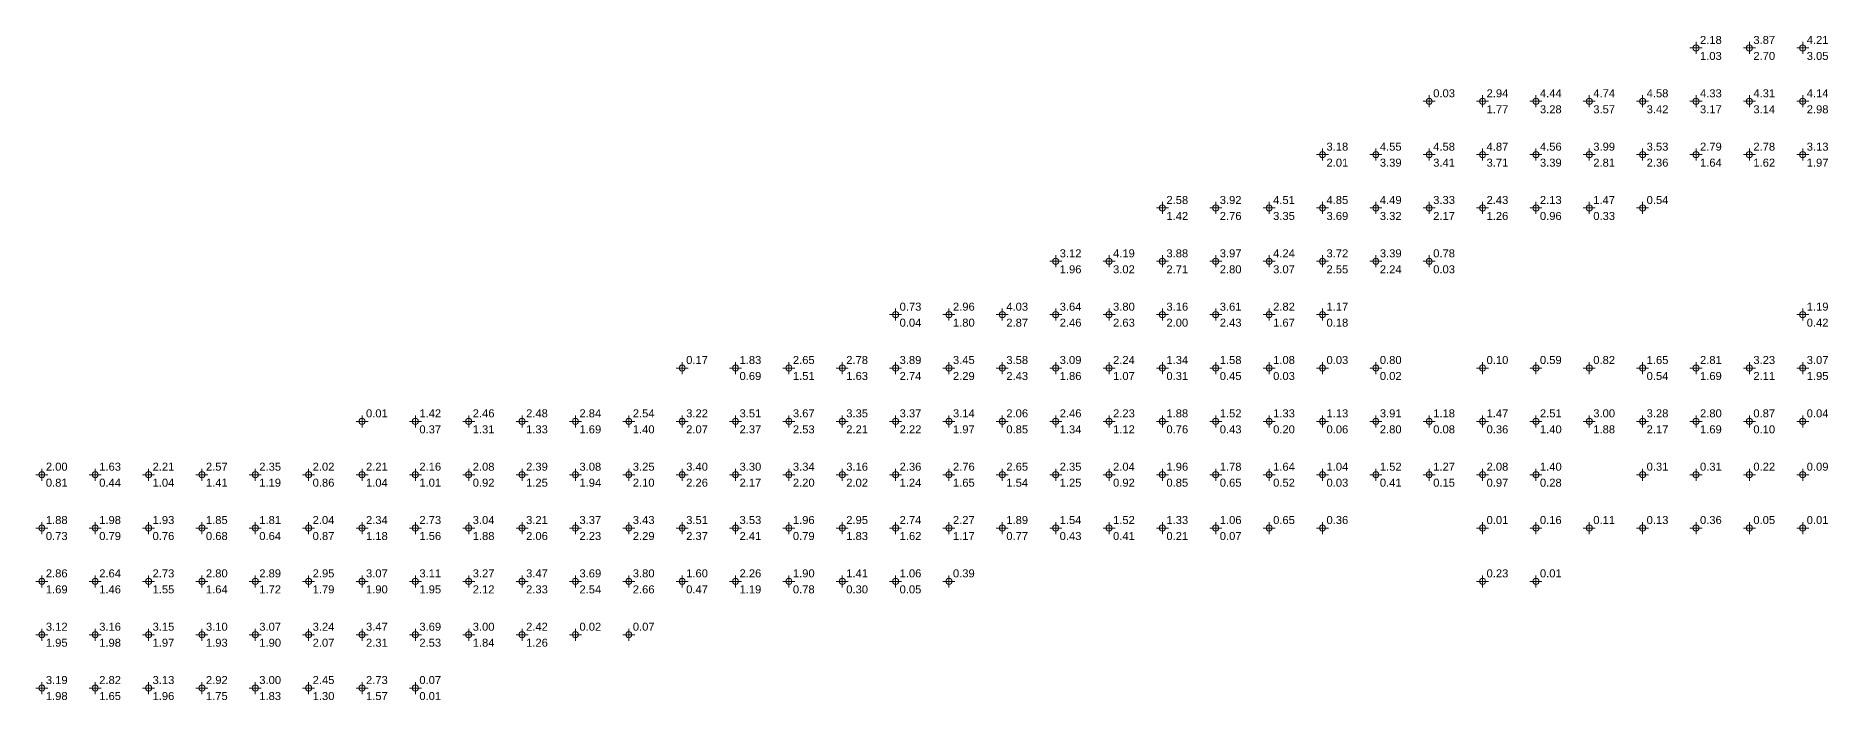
# Model space of a CAD drawing. Extents: x 64444 to 71224, y 9539 to 12461.
# Drawn here: x 64444 to 66124, y 11789 to 12411 of the extents above; entities that cross this region are included whole.
import ezdxf

# ---------------------------------------------------------------- set-up
doc = ezdxf.new("R2010")
doc.units = 0
doc.header["$MEASUREMENT"] = 0
doc.layers.get('0').update_dxf_attribs({"linetype": 'CONTINUOUS'})
doc.layers.add('scalars', color=7, linetype='CONTINUOUS', lineweight=9)
doc.styles.get("Standard").update_dxf_attribs({"font": 'arial.ttf'})

# ---------------------------------------------------------------- blocks, each defined once
blk = doc.blocks.new('SYMBOL')
at = {"color": 0}
for points in [[(-0.75, 0, 0), (0.75, 0, 0)], [(0, -0.75, 0), (0, 0.75, 0)]]:
    blk.add_polyline3d(points, dxfattribs=at)
blk.add_circle((0, 0), 0.375, dxfattribs=at)
for tag, p in [('VAL1', (0.5, 0.5)), ('VAL2', (0.5, -1.5))]:
    blk.add_attdef(tag, p, '', height=1, dxfattribs=at)

msp = doc.modelspace()

# ---------------------------------------------------------------- block references
at = {"layer": 'scalars', "xscale": 7.5, "yscale": 7.5}
for p, values in [((66000, 12400), {'VAL2': '1.03', 'VAL1': '2.18'}), ((66050, 12400), {'VAL2': '2.70', 'VAL1': '3.87'}), ((66100, 12400), {'VAL2': '3.05', 'VAL1': '4.21'}), ((65800, 12350), {'VAL2': '1.77', 'VAL1': '2.94'}), ((65850, 12350), {'VAL2': '3.28', 'VAL1': '4.44'}), ((65900, 12350), {'VAL2': '3.57', 'VAL1': '4.74'}), ((65950, 12350), {'VAL2': '3.42', 'VAL1': '4.58'}), ((66000, 12350), {'VAL2': '3.17', 'VAL1': '4.33'}), ((66050, 12350), {'VAL2': '3.14', 'VAL1': '4.31'}), ((66100, 12350), {'VAL2': '2.98', 'VAL1': '4.14'}), ((65650, 12300), {'VAL2': '2.01', 'VAL1': '3.18'}), ((65700, 12300), {'VAL2': '3.39', 'VAL1': '4.55'}), ((65750, 12300), {'VAL2': '3.41', 'VAL1': '4.58'}), ((65800, 12300), {'VAL2': '3.71', 'VAL1': '4.87'}), ((65850, 12300), {'VAL2': '3.39', 'VAL1': '4.56'}), ((65900, 12300), {'VAL2': '2.81', 'VAL1': '3.99'}), ((65950, 12300), {'VAL2': '2.36', 'VAL1': '3.53'}), ((66000, 12300), {'VAL2': '1.64', 'VAL1': '2.79'}), ((66050, 12300), {'VAL2': '1.62', 'VAL1': '2.78'}), ((66100, 12300), {'VAL2': '1.97', 'VAL1': '3.13'}), ((65500, 12250), {'VAL2': '1.42', 'VAL1': '2.58'}), ((65550, 12250), {'VAL2': '2.76', 'VAL1': '3.92'}), ((65600, 12250), {'VAL2': '3.35', 'VAL1': '4.51'}), ((65650, 12250), {'VAL2': '3.69', 'VAL1': '4.85'}), ((65700, 12250), {'VAL2': '3.32', 'VAL1': '4.49'}), ((65750, 12250), {'VAL2': '2.17', 'VAL1': '3.33'}), ((65800, 12250), {'VAL2': '1.26', 'VAL1': '2.43'}), ((65850, 12250), {'VAL2': '0.96', 'VAL1': '2.13'}), ((65900, 12250), {'VAL2': '0.33', 'VAL1': '1.47'}), ((65400, 12200), {'VAL2': '1.96', 'VAL1': '3.12'}), ((65450, 12200), {'VAL2': '3.02', 'VAL1': '4.19'}), ((65500, 12200), {'VAL2': '2.71', 'VAL1': '3.88'}), ((65550, 12200), {'VAL2': '2.80', 'VAL1': '3.97'}), ((65600, 12200), {'VAL2': '3.07', 'VAL1': '4.24'}), ((65650, 12200), {'VAL2': '2.55', 'VAL1': '3.72'}), ((65700, 12200), {'VAL2': '2.24', 'VAL1': '3.39'}), ((65750, 12200), {'VAL2': '0.03', 'VAL1': '0.78'}), ((65250, 12150), {'VAL2': '0.04', 'VAL1': '0.73'}), ((65300, 12150), {'VAL2': '1.80', 'VAL1': '2.96'}), ((65350, 12150), {'VAL2': '2.87', 'VAL1': '4.03'}), ((65400, 12150), {'VAL2': '2.46', 'VAL1': '3.64'}), ((65450, 12150), {'VAL2': '2.63', 'VAL1': '3.80'}), ((65500, 12150), {'VAL2': '2.00', 'VAL1': '3.16'}), ((65550, 12150), {'VAL2': '2.43', 'VAL1': '3.61'}), ((65600, 12150), {'VAL2': '1.67', 'VAL1': '2.82'}), ((65650, 12150), {'VAL2': '0.18', 'VAL1': '1.17'}), ((66100, 12150), {'VAL2': '0.42', 'VAL1': '1.19'}), ((65100, 12100), {'VAL2': '0.69', 'VAL1': '1.83'}), ((65150, 12100), {'VAL2': '1.51', 'VAL1': '2.65'}), ((65200, 12100), {'VAL2': '1.63', 'VAL1': '2.78'}), ((65250, 12100), {'VAL2': '2.74', 'VAL1': '3.89'}), ((65300, 12100), {'VAL2': '2.29', 'VAL1': '3.45'}), ((65350, 12100), {'VAL2': '2.43', 'VAL1': '3.58'}), ((65400, 12100), {'VAL2': '1.86', 'VAL1': '3.09'}), ((65450, 12100), {'VAL2': '1.07', 'VAL1': '2.24'}), ((65500, 12100), {'VAL2': '0.31', 'VAL1': '1.34'}), ((65550, 12100), {'VAL2': '0.45', 'VAL1': '1.58'}), ((65600, 12100), {'VAL2': '0.03', 'VAL1': '1.08'}), ((65700, 12100), {'VAL2': '0.02', 'VAL1': '0.80'}), ((65950, 12100), {'VAL2': '0.54', 'VAL1': '1.65'}), ((66000, 12100), {'VAL2': '1.69', 'VAL1': '2.81'}), ((66050, 12100), {'VAL2': '2.11', 'VAL1': '3.23'}), ((66100, 12100), {'VAL2': '1.95', 'VAL1': '3.07'}), ((64800, 12050), {'VAL2': '0.37', 'VAL1': '1.42'}), ((64850, 12050), {'VAL2': '1.31', 'VAL1': '2.46'}), ((64900, 12050), {'VAL2': '1.33', 'VAL1': '2.48'}), ((64950, 12050), {'VAL2': '1.69', 'VAL1': '2.84'}), ((65000, 12050), {'VAL2': '1.40', 'VAL1': '2.54'}), ((65050, 12050), {'VAL2': '2.07', 'VAL1': '3.22'}), ((65100, 12050), {'VAL2': '2.37', 'VAL1': '3.51'}), ((65150, 12050), {'VAL2': '2.53', 'VAL1': '3.67'}), ((65200, 12050), {'VAL2': '2.21', 'VAL1': '3.35'}), ((65250, 12050), {'VAL2': '2.22', 'VAL1': '3.37'}), ((65300, 12050), {'VAL2': '1.97', 'VAL1': '3.14'}), ((65350, 12050), {'VAL2': '0.85', 'VAL1': '2.06'}), ((65400, 12050), {'VAL2': '1.34', 'VAL1': '2.46'}), ((65450, 12050), {'VAL2': '1.12', 'VAL1': '2.23'}), ((65500, 12050), {'VAL2': '0.76', 'VAL1': '1.88'}), ((65550, 12050), {'VAL2': '0.43', 'VAL1': '1.52'}), ((65600, 12050), {'VAL2': '0.20', 'VAL1': '1.33'}), ((65650, 12050), {'VAL2': '0.06', 'VAL1': '1.13'}), ((65700, 12050), {'VAL2': '2.80', 'VAL1': '3.91'}), ((65750, 12050), {'VAL2': '0.08', 'VAL1': '1.18'}), ((65800, 12050), {'VAL2': '0.36', 'VAL1': '1.47'}), ((65850, 12050), {'VAL2': '1.40', 'VAL1': '2.51'}), ((65900, 12050), {'VAL2': '1.88', 'VAL1': '3.00'}), ((65950, 12050), {'VAL2': '2.17', 'VAL1': '3.28'}), ((66000, 12050), {'VAL2': '1.69', 'VAL1': '2.80'}), ((66050, 12050), {'VAL2': '0.10', 'VAL1': '0.87'}), ((64450, 12000), {'VAL2': '0.81', 'VAL1': '2.00'}), ((64500, 12000), {'VAL2': '0.44', 'VAL1': '1.63'}), ((64550, 12000), {'VAL2': '1.04', 'VAL1': '2.21'}), ((64600, 12000), {'VAL2': '1.41', 'VAL1': '2.57'}), ((64650, 12000), {'VAL2': '1.19', 'VAL1': '2.35'}), ((64700, 12000), {'VAL2': '0.86', 'VAL1': '2.02'}), ((64750, 12000), {'VAL2': '1.04', 'VAL1': '2.21'}), ((64800, 12000), {'VAL2': '1.01', 'VAL1': '2.16'}), ((64850, 12000), {'VAL2': '0.92', 'VAL1': '2.08'}), ((64900, 12000), {'VAL2': '1.25', 'VAL1': '2.39'}), ((64950, 12000), {'VAL2': '1.94', 'VAL1': '3.08'}), ((65000, 12000), {'VAL2': '2.10', 'VAL1': '3.25'}), ((65050, 12000), {'VAL2': '2.26', 'VAL1': '3.40'}), ((65100, 12000), {'VAL2': '2.17', 'VAL1': '3.30'}), ((65150, 12000), {'VAL2': '2.20', 'VAL1': '3.34'}), ((65200, 12000), {'VAL2': '2.02', 'VAL1': '3.16'}), ((65250, 12000), {'VAL2': '1.24', 'VAL1': '2.36'}), ((65300, 12000), {'VAL2': '1.65', 'VAL1': '2.76'}), ((65350, 12000), {'VAL2': '1.54', 'VAL1': '2.65'}), ((65400, 12000), {'VAL2': '1.25', 'VAL1': '2.35'}), ((65450, 12000), {'VAL2': '0.92', 'VAL1': '2.04'}), ((65500, 12000), {'VAL2': '0.85', 'VAL1': '1.96'}), ((65550, 12000), {'VAL2': '0.65', 'VAL1': '1.78'}), ((65600, 12000), {'VAL2': '0.52', 'VAL1': '1.64'}), ((65650, 12000), {'VAL2': '0.03', 'VAL1': '1.04'}), ((65700, 12000), {'VAL2': '0.41', 'VAL1': '1.52'}), ((65750, 12000), {'VAL2': '0.15', 'VAL1': '1.27'}), ((65800, 12000), {'VAL2': '0.97', 'VAL1': '2.08'}), ((65850, 12000), {'VAL2': '0.28', 'VAL1': '1.40'}), ((64450, 11950), {'VAL2': '0.73', 'VAL1': '1.88'}), ((64500, 11950), {'VAL2': '0.79', 'VAL1': '1.98'}), ((64550, 11950), {'VAL2': '0.76', 'VAL1': '1.93'}), ((64600, 11950), {'VAL2': '0.68', 'VAL1': '1.85'}), ((64650, 11950), {'VAL2': '0.64', 'VAL1': '1.81'}), ((64700, 11950), {'VAL2': '0.87', 'VAL1': '2.04'}), ((64750, 11950), {'VAL2': '1.18', 'VAL1': '2.34'}), ((64800, 11950), {'VAL2': '1.56', 'VAL1': '2.73'}), ((64850, 11950), {'VAL2': '1.88', 'VAL1': '3.04'}), ((64900, 11950), {'VAL2': '2.06', 'VAL1': '3.21'}), ((64950, 11950), {'VAL2': '2.23', 'VAL1': '3.37'}), ((65000, 11950), {'VAL2': '2.29', 'VAL1': '3.43'}), ((65050, 11950), {'VAL2': '2.37', 'VAL1': '3.51'}), ((65100, 11950), {'VAL2': '2.41', 'VAL1': '3.53'}), ((65150, 11950), {'VAL2': '0.79', 'VAL1': '1.96'}), ((65200, 11950), {'VAL2': '1.83', 'VAL1': '2.95'}), ((65250, 11950), {'VAL2': '1.62', 'VAL1': '2.74'}), ((65300, 11950), {'VAL2': '1.17', 'VAL1': '2.27'}), ((65350, 11950), {'VAL2': '0.77', 'VAL1': '1.89'}), ((65400, 11950), {'VAL2': '0.43', 'VAL1': '1.54'}), ((65450, 11950), {'VAL2': '0.41', 'VAL1': '1.52'}), ((65500, 11950), {'VAL2': '0.21', 'VAL1': '1.33'}), ((65550, 11950), {'VAL2': '0.07', 'VAL1': '1.06'}), ((64450, 11900), {'VAL2': '1.69', 'VAL1': '2.86'}), ((64500, 11900), {'VAL2': '1.46', 'VAL1': '2.64'}), ((64550, 11900), {'VAL2': '1.55', 'VAL1': '2.73'}), ((64600, 11900), {'VAL2': '1.64', 'VAL1': '2.80'}), ((64650, 11900), {'VAL2': '1.72', 'VAL1': '2.89'}), ((64700, 11900), {'VAL2': '1.79', 'VAL1': '2.95'}), ((64750, 11900), {'VAL2': '1.90', 'VAL1': '3.07'}), ((64800, 11900), {'VAL2': '1.95', 'VAL1': '3.11'}), ((64850, 11900), {'VAL2': '2.12', 'VAL1': '3.27'}), ((64900, 11900), {'VAL2': '2.33', 'VAL1': '3.47'}), ((64950, 11900), {'VAL2': '2.54', 'VAL1': '3.69'}), ((65000, 11900), {'VAL2': '2.66', 'VAL1': '3.80'}), ((65050, 11900), {'VAL2': '0.47', 'VAL1': '1.60'}), ((65100, 11900), {'VAL2': '1.19', 'VAL1': '2.26'}), ((65150, 11900), {'VAL2': '0.78', 'VAL1': '1.90'}), ((65200, 11900), {'VAL2': '0.30', 'VAL1': '1.41'}), ((65250, 11900), {'VAL2': '0.05', 'VAL1': '1.06'}), ((64450, 11850), {'VAL2': '1.95', 'VAL1': '3.12'}), ((64500, 11850), {'VAL2': '1.98', 'VAL1': '3.16'}), ((64550, 11850), {'VAL2': '1.97', 'VAL1': '3.15'}), ((64600, 11850), {'VAL2': '1.93', 'VAL1': '3.10'}), ((64650, 11850), {'VAL2': '1.90', 'VAL1': '3.07'}), ((64700, 11850), {'VAL2': '2.07', 'VAL1': '3.24'}), ((64750, 11850), {'VAL2': '2.31', 'VAL1': '3.47'}), ((64800, 11850), {'VAL2': '2.53', 'VAL1': '3.69'}), ((64850, 11850), {'VAL2': '1.84', 'VAL1': '3.00'}), ((64900, 11850), {'VAL2': '1.26', 'VAL1': '2.42'}), ((64450, 11800), {'VAL2': '1.98', 'VAL1': '3.19'}), ((64500, 11800), {'VAL2': '1.65', 'VAL1': '2.82'}), ((64550, 11800), {'VAL2': '1.96', 'VAL1': '3.13'}), ((64600, 11800), {'VAL2': '1.75', 'VAL1': '2.92'}), ((64650, 11800), {'VAL2': '1.83', 'VAL1': '3.00'}), ((64700, 11800), {'VAL2': '1.30', 'VAL1': '2.45'}), ((64750, 11800), {'VAL2': '1.57', 'VAL1': '2.73'}), ((64800, 11800), {'VAL2': '0.01', 'VAL1': '0.07'})]:
    msp.add_blockref('SYMBOL', p, dxfattribs=at).add_auto_attribs(values)
at = {"layer": 'scalars'}
ref = msp.add_blockref('SYMBOL', (65750, 12350), dxfattribs=dict(at, xscale=7.5, yscale=7.5))
ref.add_attrib('VAL1', '0.03', (65753.75, 12353.75), dxfattribs={"layer": '0', "color": 0, "height": 7.5})
ref = msp.add_blockref('SYMBOL', (65950, 12250), dxfattribs=dict(at, xscale=7.5, yscale=7.5))
ref.add_attrib('VAL1', '0.54', (65953.75, 12253.75), dxfattribs={"layer": '0', "color": 0, "height": 7.5})
ref = msp.add_blockref('SYMBOL', (65050, 12100), dxfattribs=dict(at, xscale=7.5, yscale=7.5))
ref.add_attrib('VAL1', '0.17', (65053.75, 12103.75), dxfattribs={"layer": '0', "color": 0, "height": 7.5})
ref = msp.add_blockref('SYMBOL', (65650, 12100), dxfattribs=dict(at, xscale=7.5, yscale=7.5))
ref.add_attrib('VAL1', '0.03', (65653.75, 12103.75), dxfattribs={"layer": '0', "color": 0, "height": 7.5})
ref = msp.add_blockref('SYMBOL', (65800, 12100), dxfattribs=dict(at, xscale=7.5, yscale=7.5))
ref.add_attrib('VAL1', '0.10', (65803.75, 12103.75), dxfattribs={"layer": '0', "color": 0, "height": 7.5})
ref = msp.add_blockref('SYMBOL', (65850, 12100), dxfattribs=dict(at, xscale=7.5, yscale=7.5))
ref.add_attrib('VAL1', '0.59', (65853.75, 12103.75), dxfattribs={"layer": '0', "color": 0, "height": 7.5})
ref = msp.add_blockref('SYMBOL', (65900, 12100), dxfattribs=dict(at, xscale=7.5, yscale=7.5))
ref.add_attrib('VAL1', '0.82', (65903.75, 12103.75), dxfattribs={"layer": '0', "color": 0, "height": 7.5})
ref = msp.add_blockref('SYMBOL', (64750, 12050), dxfattribs=dict(at, xscale=7.5, yscale=7.5))
ref.add_attrib('VAL1', '0.01', (64753.75, 12053.75), dxfattribs={"layer": '0', "color": 0, "height": 7.5})
ref = msp.add_blockref('SYMBOL', (66100, 12050), dxfattribs=dict(at, xscale=7.5, yscale=7.5))
ref.add_attrib('VAL1', '0.04', (66103.75, 12053.75), dxfattribs={"layer": '0', "color": 0, "height": 7.5})
ref = msp.add_blockref('SYMBOL', (65950, 12000), dxfattribs=dict(at, xscale=7.5, yscale=7.5))
ref.add_attrib('VAL1', '0.31', (65953.75, 12003.75), dxfattribs={"layer": '0', "color": 0, "height": 7.5})
ref = msp.add_blockref('SYMBOL', (66000, 12000), dxfattribs=dict(at, xscale=7.5, yscale=7.5))
ref.add_attrib('VAL1', '0.31', (66003.75, 12003.75), dxfattribs={"layer": '0', "color": 0, "height": 7.5})
ref = msp.add_blockref('SYMBOL', (66050, 12000), dxfattribs=dict(at, xscale=7.5, yscale=7.5))
ref.add_attrib('VAL1', '0.22', (66053.75, 12003.75), dxfattribs={"layer": '0', "color": 0, "height": 7.5})
ref = msp.add_blockref('SYMBOL', (66100, 12000), dxfattribs=dict(at, xscale=7.5, yscale=7.5))
ref.add_attrib('VAL1', '0.09', (66103.75, 12003.75), dxfattribs={"layer": '0', "color": 0, "height": 7.5})
ref = msp.add_blockref('SYMBOL', (65600, 11950), dxfattribs=dict(at, xscale=7.5, yscale=7.5))
ref.add_attrib('VAL1', '0.65', (65603.75, 11953.75), dxfattribs={"layer": '0', "color": 0, "height": 7.5})
ref = msp.add_blockref('SYMBOL', (65650, 11950), dxfattribs=dict(at, xscale=7.5, yscale=7.5))
ref.add_attrib('VAL1', '0.36', (65653.75, 11953.75), dxfattribs={"layer": '0', "color": 0, "height": 7.5})
ref = msp.add_blockref('SYMBOL', (65800, 11950), dxfattribs=dict(at, xscale=7.5, yscale=7.5))
ref.add_attrib('VAL1', '0.01', (65803.75, 11953.75), dxfattribs={"layer": '0', "color": 0, "height": 7.5})
ref = msp.add_blockref('SYMBOL', (65850, 11950), dxfattribs=dict(at, xscale=7.5, yscale=7.5))
ref.add_attrib('VAL1', '0.16', (65853.75, 11953.75), dxfattribs={"layer": '0', "color": 0, "height": 7.5})
ref = msp.add_blockref('SYMBOL', (65900, 11950), dxfattribs=dict(at, xscale=7.5, yscale=7.5))
ref.add_attrib('VAL1', '0.11', (65903.75, 11953.75), dxfattribs={"layer": '0', "color": 0, "height": 7.5})
ref = msp.add_blockref('SYMBOL', (65950, 11950), dxfattribs=dict(at, xscale=7.5, yscale=7.5))
ref.add_attrib('VAL1', '0.13', (65953.75, 11953.75), dxfattribs={"layer": '0', "color": 0, "height": 7.5})
ref = msp.add_blockref('SYMBOL', (66000, 11950), dxfattribs=dict(at, xscale=7.5, yscale=7.5))
ref.add_attrib('VAL1', '0.36', (66003.75, 11953.75), dxfattribs={"layer": '0', "color": 0, "height": 7.5})
ref = msp.add_blockref('SYMBOL', (66050, 11950), dxfattribs=dict(at, xscale=7.5, yscale=7.5))
ref.add_attrib('VAL1', '0.05', (66053.75, 11953.75), dxfattribs={"layer": '0', "color": 0, "height": 7.5})
ref = msp.add_blockref('SYMBOL', (66100, 11950), dxfattribs=dict(at, xscale=7.5, yscale=7.5))
ref.add_attrib('VAL1', '0.01', (66103.75, 11953.75), dxfattribs={"layer": '0', "color": 0, "height": 7.5})
ref = msp.add_blockref('SYMBOL', (65300, 11900), dxfattribs=dict(at, xscale=7.5, yscale=7.5))
ref.add_attrib('VAL1', '0.39', (65303.75, 11903.75), dxfattribs={"layer": '0', "color": 0, "height": 7.5})
ref = msp.add_blockref('SYMBOL', (65800, 11900), dxfattribs=dict(at, xscale=7.5, yscale=7.5))
ref.add_attrib('VAL1', '0.23', (65803.75, 11903.75), dxfattribs={"layer": '0', "color": 0, "height": 7.5})
ref = msp.add_blockref('SYMBOL', (65850, 11900), dxfattribs=dict(at, xscale=7.5, yscale=7.5))
ref.add_attrib('VAL1', '0.01', (65853.75, 11903.75), dxfattribs={"layer": '0', "color": 0, "height": 7.5})
ref = msp.add_blockref('SYMBOL', (64950, 11850), dxfattribs=dict(at, xscale=7.5, yscale=7.5))
ref.add_attrib('VAL1', '0.02', (64953.75, 11853.75), dxfattribs={"layer": '0', "color": 0, "height": 7.5})
ref = msp.add_blockref('SYMBOL', (65000, 11850), dxfattribs=dict(at, xscale=7.5, yscale=7.5))
ref.add_attrib('VAL1', '0.07', (65003.75, 11853.75), dxfattribs={"layer": '0', "color": 0, "height": 7.5})

doc.saveas('drawing.dxf')
